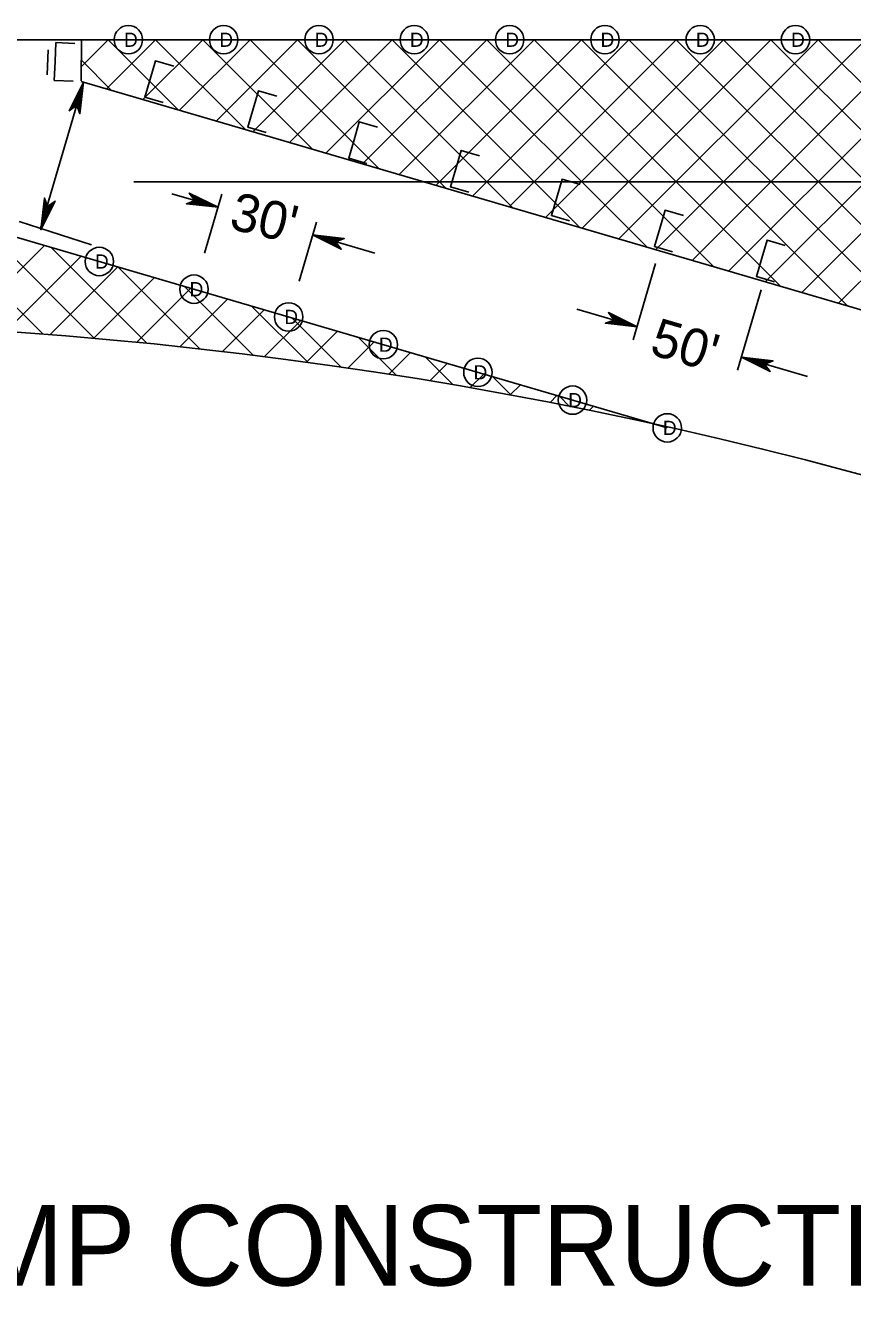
# Model space of a CAD drawing. Extents: x 499945 to 500993, y 499985 to 500645.
# Drawn here: x 500389.7 to 500477, y 500354.2 to 500488.8 of the extents above; entities that cross this region are included whole.
import ezdxf

# ---------------------------------------------------------------- set-up
doc = ezdxf.new("R2010")
doc.units = 0
for name, color, linetype in [('1', 7, 'Continuous'), ('24', 7, 'Continuous'), ('39', 7, 'Continuous'), ('5', 7, 'Continuous'), ('56', 7, 'Continuous'), ('60', 7, 'Continuous')]:
    doc.layers.add(name, color=color, linetype=linetype)

msp = doc.modelspace()

# ---------------------------------------------------------------- linework, layer by layer
at = {"layer": '1'}
for p, q in [((500166.7, 500487.26), (500752.75, 500487.26)), ((500317.58, 500487.26), (500457.48, 500446.29)), ((500395.63, 500484.43), (500398.46, 500487.26)), ((500398.27, 500482.07), (500403.46, 500487.26)), ((500405.89, 500479.84), (500398.46, 500487.26)), ((500402.13, 500480.94), (500408.46, 500487.26)), ((500412.95, 500477.77), (500403.46, 500487.26)), ((500406, 500479.81), (500413.45, 500487.26)), ((500420.02, 500475.7), (500408.45, 500487.26)), ((500409.86, 500478.67), (500418.45, 500487.26)), ((500427.08, 500473.63), (500413.45, 500487.26)), ((500413.72, 500477.54), (500423.44, 500487.26)), ((500417.59, 500476.41), (500428.44, 500487.26)), ((500434.15, 500471.56), (500418.45, 500487.26)), ((500421.45, 500475.28), (500433.44, 500487.26)), ((500441.21, 500469.49), (500423.44, 500487.26)), ((500425.32, 500474.15), (500438.43, 500487.26)), ((500448.28, 500467.42), (500428.44, 500487.26)), ((500429.18, 500473.02), (500443.43, 500487.26)), ((500433.05, 500471.88), (500448.42, 500487.26)), ((500455.35, 500465.35), (500433.44, 500487.26)), ((500436.91, 500470.75), (500453.42, 500487.26)), ((500462.41, 500463.29), (500438.43, 500487.26)), ((500440.78, 500469.62), (500458.42, 500487.26)), ((500469.48, 500461.22), (500443.43, 500487.26)), ((500444.64, 500468.49), (500463.41, 500487.26)), ((500476.54, 500459.15), (500448.42, 500487.26)), ((500448.5, 500467.36), (500468.41, 500487.26)), ((500452.37, 500466.23), (500473.41, 500487.26)), ((500483.61, 500457.08), (500453.42, 500487.26)), ((500456.23, 500465.09), (500478.4, 500487.26)), ((500490.67, 500455.01), (500458.42, 500487.26)), ((500460.1, 500463.96), (500483.4, 500487.26)), ((500497.74, 500452.94), (500463.41, 500487.26)), ((500463.96, 500462.83), (500488.39, 500487.26)), ((500467.83, 500461.7), (500493.39, 500487.26)), ((500504.8, 500450.87), (500468.41, 500487.26)), ((500471.69, 500460.57), (500498.39, 500487.26)), ((500511.87, 500448.8), (500473.41, 500487.26)), ((500475.56, 500459.44), (500503.38, 500487.26)), ((500398.82, 500481.91), (500395.63, 500485.1)), ((500395.62, 500482.85), (500520.43, 500446.29)), ((500401.17, 500472.27), (500752.75, 500472.27)), ((500391.58, 500456.17), (500378.26, 500469.49)), ((500397.02, 500455.73), (500385.33, 500467.42)), ((500382.94, 500456.75), (500391.74, 500465.55)), ((500402.53, 500455.22), (500392.39, 500465.35)), ((500387.64, 500456.46), (500395.6, 500464.42)), ((500392.3, 500456.12), (500399.46, 500463.28)), ((500396.92, 500455.74), (500403.33, 500462.15)), ((500408.12, 500454.63), (500399.46, 500463.29)), ((500401.49, 500455.32), (500407.19, 500461.02)), ((500413.78, 500453.96), (500406.52, 500461.22)), ((500406.02, 500454.86), (500411.06, 500459.89)), ((500410.52, 500454.35), (500414.92, 500458.76)), ((500419.53, 500453.21), (500413.59, 500459.15)), ((500414.97, 500453.81), (500418.79, 500457.62)), ((500423.02, 500452.72), (500417.83, 500457.91)), ((500419.39, 500453.23), (500422.65, 500456.49)), ((500428.9, 500451.83), (500424.89, 500455.84)), ((500423.76, 500452.61), (500426.52, 500455.36)), ((500428.1, 500451.95), (500430.38, 500454.23)), ((500434.88, 500450.85), (500431.96, 500453.77)), ((500432.41, 500451.26), (500434.24, 500453.1)), ((500436.68, 500450.54), (500438.11, 500451.97)), ((500440.96, 500449.77), (500439.02, 500451.7)), ((500440.91, 500449.77), (500441.97, 500450.83)), ((500445.11, 500448.98), (500445.84, 500449.7)), ((500447.14, 500448.58), (500446.09, 500449.63)), ((500449.28, 500448.15), (500449.7, 500448.57))]:
    msp.add_line(p, q, dxfattribs=at)
msp.add_arc((500356.58, 499993.2), 464.3, 51.4569, 88.277, dxfattribs=at)
at = {"layer": '24'}
for points in [[(500395.84, 500482.78), (500394.34, 500479.76), (500395.13, 500480.35), (500395.47, 500479.44), (500395.84, 500482.78), (500395.78, 500482.57), (500394.41, 500479.83), (500395.15, 500480.41), (500395.46, 500479.59), (500395.76, 500482.45), (500395.71, 500482.35), (500394.55, 500480), (500395.16, 500480.43), (500395.42, 500479.73), (500395.7, 500482.3), (500395.68, 500482.19), (500394.66, 500480.14), (500395.16, 500480.45), (500395.42, 500479.91), (500395.59, 500481.88), (500395.54, 500481.7), (500394.79, 500480.28), (500395.16, 500480.49), (500395.38, 500480.08), (500395.52, 500481.67), (500395.46, 500481.51), (500394.93, 500480.42), (500395.21, 500480.58), (500395.36, 500480.28), (500395.42, 500481.35), (500395.36, 500481.19), (500395.03, 500480.55), (500395.21, 500480.61), (500395.33, 500480.38), (500395.35, 500481.1), (500395.11, 500480.69), (500395.25, 500480.72), (500395.32, 500480.49), (500395.33, 500480.99), (500395.17, 500480.71), (500395.31, 500480.81), (500395.32, 500480.65), (500395.27, 500480.82), (500395.24, 500480.75)], [(500391.35, 500467.21), (500392.85, 500470.23), (500392.06, 500469.64), (500391.73, 500470.55), (500391.35, 500467.21), (500391.41, 500467.42), (500392.78, 500470.16), (500392.04, 500469.58), (500391.73, 500470.4), (500391.43, 500467.54), (500391.48, 500467.64), (500392.64, 500469.99), (500392.03, 500469.56), (500391.77, 500470.26), (500391.49, 500467.69), (500391.51, 500467.8), (500392.53, 500469.85), (500392.03, 500469.54), (500391.77, 500470.08), (500391.6, 500468.11), (500391.65, 500468.29), (500392.4, 500469.71), (500392.03, 500469.5), (500391.81, 500469.91), (500391.68, 500468.32), (500391.74, 500468.48), (500392.26, 500469.57), (500391.98, 500469.41), (500391.83, 500469.71), (500391.77, 500468.64), (500391.84, 500468.8), (500392.17, 500469.44), (500391.98, 500469.38), (500391.86, 500469.61), (500391.84, 500468.89), (500392.08, 500469.3), (500391.94, 500469.27), (500391.87, 500469.51), (500391.86, 500469), (500392.02, 500469.28), (500391.89, 500469.18), (500391.87, 500469.34), (500391.92, 500469.17), (500391.96, 500469.24)], [(500410.05, 500469.57), (500407.02, 500471.07), (500407.62, 500470.29), (500406.71, 500469.95), (500410.05, 500469.57), (500409.83, 500469.63), (500407.1, 500471), (500407.68, 500470.26), (500406.85, 500469.96), (500409.72, 500469.65), (500409.61, 500469.7), (500407.27, 500470.87), (500407.69, 500470.26), (500407, 500469.99), (500409.57, 500469.72), (500409.46, 500469.73), (500407.41, 500470.75), (500407.72, 500470.26), (500407.17, 500469.99), (500409.15, 500469.82), (500408.97, 500469.87), (500407.54, 500470.63), (500407.75, 500470.26), (500407.34, 500470.03), (500408.94, 500469.9), (500408.77, 500469.96), (500407.69, 500470.49), (500407.85, 500470.2), (500407.54, 500470.05), (500408.61, 500469.99), (500408.46, 500470.06), (500407.81, 500470.39), (500407.88, 500470.2), (500407.64, 500470.09), (500408.37, 500470.07), (500407.95, 500470.3), (500407.98, 500470.16), (500407.75, 500470.1), (500408.25, 500470.08), (500407.98, 500470.24), (500408.08, 500470.11), (500407.92, 500470.09), (500408.08, 500470.14), (500408.02, 500470.18)], [(500420.04, 500466.65), (500423.06, 500465.15), (500422.47, 500465.94), (500423.38, 500466.27), (500420.04, 500466.65), (500420.25, 500466.59), (500422.99, 500465.22), (500422.41, 500465.96), (500423.23, 500466.27), (500420.37, 500466.57), (500420.47, 500466.52), (500422.82, 500465.36), (500422.39, 500465.97), (500423.09, 500466.23), (500420.52, 500466.51), (500420.63, 500466.49), (500422.68, 500465.47), (500422.37, 500465.97), (500422.91, 500466.23), (500420.94, 500466.4), (500421.12, 500466.35), (500422.54, 500465.6), (500422.33, 500465.97), (500422.74, 500466.19), (500421.15, 500466.32), (500421.31, 500466.26), (500422.4, 500465.74), (500422.24, 500466.02), (500422.54, 500466.17), (500421.47, 500466.23), (500421.63, 500466.17), (500422.27, 500465.83), (500422.21, 500466.02), (500422.44, 500466.14), (500421.72, 500466.16), (500422.13, 500465.92), (500422.1, 500466.06), (500422.34, 500466.13), (500421.83, 500466.14), (500422.11, 500465.98), (500422.01, 500466.11), (500422.17, 500466.13), (500422, 500466.08), (500422.07, 500466.04)], [(500454.29, 500456.96), (500451.26, 500458.46), (500451.86, 500457.67), (500450.95, 500457.33), (500454.29, 500456.96), (500454.07, 500457.01), (500451.34, 500458.39), (500451.92, 500457.65), (500451.09, 500457.34), (500453.96, 500457.04), (500453.85, 500457.08), (500451.51, 500458.25), (500451.93, 500457.64), (500451.24, 500457.37), (500453.81, 500457.1), (500453.7, 500457.11), (500451.65, 500458.14), (500451.96, 500457.64), (500451.41, 500457.38), (500453.39, 500457.2), (500453.21, 500457.26), (500451.78, 500458.01), (500452, 500457.64), (500451.59, 500457.42), (500453.18, 500457.28), (500453.01, 500457.34), (500451.93, 500457.87), (500452.09, 500457.59), (500451.78, 500457.44), (500452.85, 500457.38), (500452.7, 500457.44), (500452.05, 500457.77), (500452.12, 500457.59), (500451.88, 500457.47), (500452.61, 500457.45), (500452.19, 500457.69), (500452.22, 500457.55), (500451.99, 500457.48), (500452.49, 500457.47), (500452.22, 500457.63), (500452.32, 500457.49), (500452.16, 500457.48), (500452.32, 500457.53), (500452.26, 500457.56)], [(500465.31, 500453.74), (500468.34, 500452.24), (500467.74, 500453.03), (500468.65, 500453.36), (500465.31, 500453.74), (500465.53, 500453.68), (500468.26, 500452.31), (500467.68, 500453.05), (500468.51, 500453.36), (500465.64, 500453.66), (500465.74, 500453.61), (500468.09, 500452.45), (500467.67, 500453.06), (500468.36, 500453.32), (500465.79, 500453.6), (500465.9, 500453.58), (500467.95, 500452.56), (500467.64, 500453.06), (500468.18, 500453.32), (500466.21, 500453.49), (500466.39, 500453.44), (500467.81, 500452.69), (500467.6, 500453.06), (500468.01, 500453.28), (500466.42, 500453.41), (500466.59, 500453.35), (500467.67, 500452.83), (500467.51, 500453.11), (500467.81, 500453.26), (500466.75, 500453.32), (500466.9, 500453.25), (500467.55, 500452.92), (500467.48, 500453.11), (500467.72, 500453.23), (500466.99, 500453.25), (500467.4, 500453.01), (500467.38, 500453.15), (500467.61, 500453.22), (500467.11, 500453.23), (500467.38, 500453.07), (500467.28, 500453.2), (500467.44, 500453.22), (500467.27, 500453.17), (500467.34, 500453.13)]]:
    msp.add_lwpolyline(points, dxfattribs=at)
at = {"layer": '39'}
msp.add_line((500389.04, 500468.09), (500396.7, 500465.6), dxfattribs=at)
at = {"layer": '5'}
for p, q in [((500395.64, 500487.26), (500395.62, 500482.91)), ((500395.64, 500487.26), (500753.19, 500487.26)), ((500391.32, 500467.35), (500395.84, 500482.78)), ((500410.05, 500469.57), (500405.19, 500471)), ((500408.62, 500464.72), (500410.45, 500470.95)), ((500418.62, 500461.79), (500420.44, 500468.02)), ((500426.6, 500464.73), (500420.04, 500466.65)), ((500456.24, 500463.64), (500453.89, 500455.59)), ((500467.4, 500460.85), (500464.91, 500452.37)), ((500447.94, 500458.82), (500454.29, 500456.96)), ((500465.31, 500453.74), (500472.28, 500451.7))]:
    msp.add_line(p, q, dxfattribs=at)
at = {"layer": '56'}
msp.add_line((500392.11, 500486.2), (500392, 500483.55), dxfattribs=at)
for points in [[(500394.93, 500486.87), (500392.94, 500486.96), (500392.85, 500484.96), (500392.77, 500482.96), (500394.77, 500482.88)], [(500405.37, 500484.46), (500403.45, 500485.02), (500402.89, 500483.1), (500402.33, 500481.19), (500404.25, 500480.62)], [(500416.25, 500481.31), (500414.33, 500481.87), (500413.77, 500479.95), (500413.21, 500478.03), (500415.13, 500477.47)], [(500426.89, 500478.04), (500424.97, 500478.6), (500424.41, 500476.68), (500423.85, 500474.76), (500425.77, 500474.2)], [(500437.65, 500475.01), (500435.74, 500475.57), (500435.17, 500473.65), (500434.61, 500471.73), (500436.53, 500471.17)], [(500448.29, 500471.97), (500446.38, 500472.54), (500445.82, 500470.62), (500445.25, 500468.7), (500447.17, 500468.14)], [(500459.18, 500468.7), (500457.26, 500469.26), (500456.7, 500467.35), (500456.13, 500465.43), (500458.05, 500464.87)], [(500469.94, 500465.55), (500468.02, 500466.11), (500467.46, 500464.2), (500466.9, 500462.28), (500468.81, 500461.72)]]:
    msp.add_lwpolyline(points, dxfattribs=at)
for centre in [(500400.59, 500487.26), (500410.65, 500487.26), (500420.71, 500487.26), (500430.77, 500487.26), (500440.84, 500487.26), (500450.9, 500487.26), (500460.96, 500487.26), (500471.02, 500487.26), (500397.52, 500463.85), (500407.51, 500460.93), (500417.51, 500458), (500427.5, 500455.07), (500437.49, 500452.15), (500447.48, 500449.22), (500457.48, 500446.29)]:
    msp.add_circle(centre, 1.5, dxfattribs=at)
at = {"layer": '60'}
for centre in [(500400.59, 500487.26), (500410.65, 500487.26), (500420.71, 500487.26), (500430.77, 500487.26), (500440.84, 500487.26), (500450.9, 500487.26), (500460.96, 500487.26), (500471.02, 500487.26), (500397.52, 500463.85), (500407.51, 500460.93), (500417.51, 500458), (500427.5, 500455.07), (500437.49, 500452.15), (500447.48, 500449.22), (500457.48, 500446.29)]:
    msp.add_circle(centre, 1.5, dxfattribs=at)

# ---------------------------------------------------------------- texts
at = {"layer": '5'}
for s, rotation, p in [("30'", 346.5729, (500411.1, 500467.34)), ("50'", 343.6767, (500455.48, 500454.11))]:
    msp.add_text(s, height=4, rotation=rotation, dxfattribs=at).set_placement(p)
msp.add_text('DIVIDED, EXIT RAMP CONSTRUCTION, LEFT', height=8.5, dxfattribs=at).set_placement((500287.65, 500355.76))
at = {"layer": '56'}
for p in [(500400.13, 500486.51), (500410.19, 500486.51), (500420.25, 500486.51), (500430.31, 500486.51), (500440.38, 500486.51), (500450.44, 500486.51), (500460.5, 500486.51), (500470.56, 500486.51), (500397.06, 500463.1), (500407.05, 500460.18), (500417.05, 500457.25), (500427.04, 500454.32), (500437.03, 500451.4), (500447.02, 500448.47), (500457.02, 500445.54)]:
    msp.add_text('D', height=1.5, dxfattribs=at).set_placement(p)

doc.saveas('drawing.dxf')
